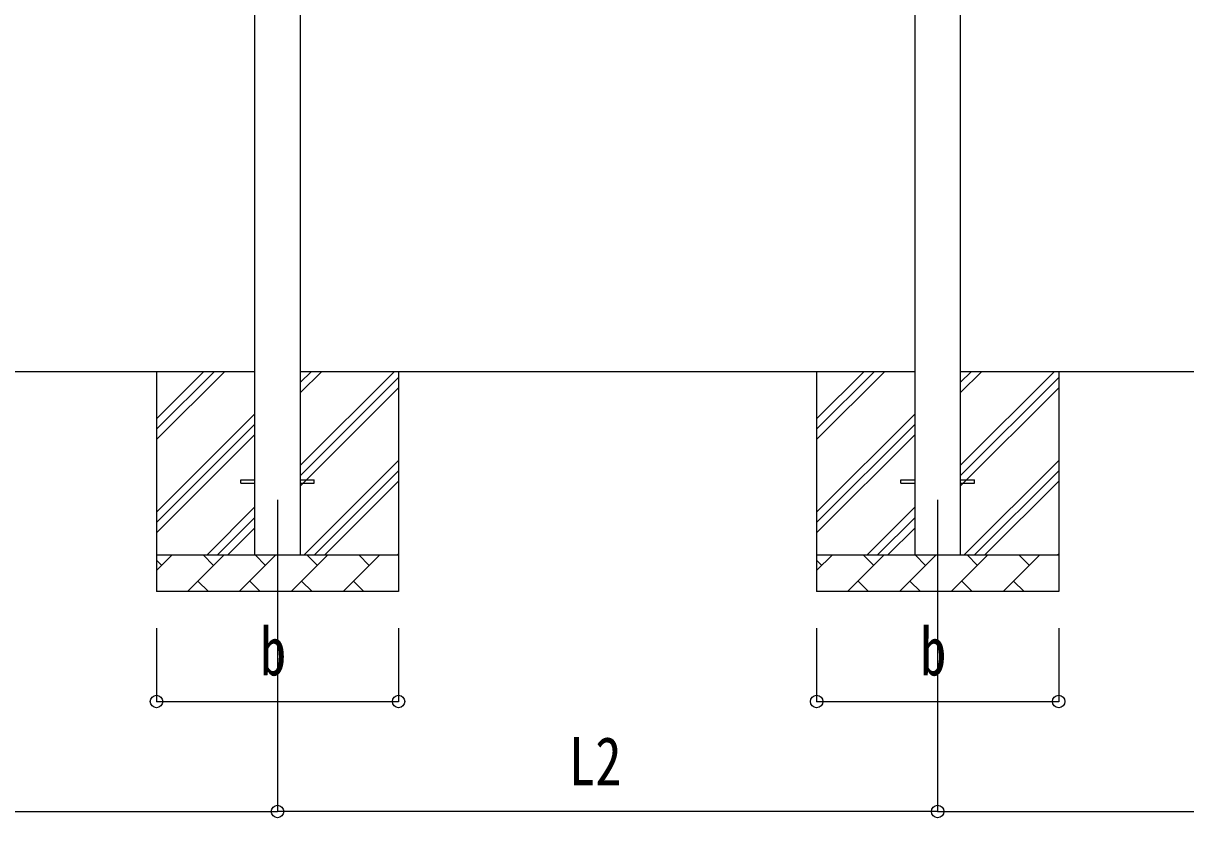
# Model space of a CAD drawing. Units: millimetres, scale not verified. Extents: x -16820 to 16820, y -11880 to 11880.
# Drawn here: x -5753 to -2583, y -6529 to -4361 of the extents above; entities that cross this region are included whole.
import ezdxf
from ezdxf.enums import TextEntityAlignment as Align

# ---------------------------------------------------------------- set-up
doc = ezdxf.new("R2010")
doc.units = ezdxf.units.MM
doc.header["$LTSCALE"] = 50
for name, color, linetype in [('0-3_YKK_12', 2, 'Continuous'), ('0-4_YKK_13', 4, 'Continuous'), ('0-5_YKK_A1', 4, 'Continuous'), ('0-6_YKK_D', 6, 'Continuous')]:
    doc.layers.add(name, color=color, linetype=linetype)
doc.styles.add('ＭＳ ゴシック', font='')
doc.styles.get('ＭＳ ゴシック').set_extended_font_data('MS Gothic')

msp = doc.modelspace()

# ---------------------------------------------------------------- linework, layer by layer
at = {"layer": '0-3_YKK_12'}
for p, q in [((-5059.92, -5662), (-5059.92, -6162)), ((-3259.92, -5662), (-3259.92, -6162))]:
    msp.add_line(p, q, dxfattribs=at)
at = {"layer": '0-4_YKK_13'}
for p, q in [((-5159.92, -5607.5), (-5122.42, -5607.5)), ((-5159.92, -5616.5), (-5159.92, -5607.5)), ((-4997.42, -5607.5), (-4959.92, -5607.5)), ((-4959.92, -5616.5), (-4959.92, -5607.5)), ((-3359.92, -5607.5), (-3322.42, -5607.5)), ((-3359.92, -5616.5), (-3359.92, -5607.5)), ((-3197.42, -5607.5), (-3159.92, -5607.5)), ((-3159.92, -5616.5), (-3159.92, -5607.5)), ((-5159.92, -5616.5), (-5122.42, -5616.5)), ((-4997.42, -5616.5), (-4959.92, -5616.5)), ((-3359.92, -5616.5), (-3322.42, -5616.5)), ((-3197.42, -5616.5), (-3159.92, -5616.5))]:
    msp.add_line(p, q, dxfattribs=at)
at = {"layer": '0-5_YKK_A1'}
for p, q in [((-3322.42, -2963.07), (-3322.42, -5812)), ((-3197.42, -5812), (-3197.42, -2963.07)), ((-5122.42, -2988.79), (-5122.42, -5812)), ((-4997.42, -5812), (-4997.42, -2988.79)), ((-5122.42, -5312), (-6797.42, -5312)), ((-5389.92, -5312), (-5389.92, -5912)), ((-5389.92, -5497.05), (-5204.87, -5312)), ((-5389.92, -5468.77), (-5233.15, -5312)), ((-5389.92, -5440.48), (-5261.44, -5312)), ((-3322.42, -5312), (-4997.42, -5312)), ((-4997.42, -5567.1), (-4742.32, -5312)), ((-4997.42, -5369.11), (-4940.31, -5312)), ((-4997.42, -5340.82), (-4968.6, -5312)), ((-4729.92, -5312), (-4729.92, -5912)), ((-3589.92, -5312), (-3589.92, -5912)), ((-3589.92, -5497.05), (-3404.87, -5312)), ((-3589.92, -5468.77), (-3433.15, -5312)), ((-3589.92, -5440.48), (-3461.44, -5312)), ((-1522.42, -5312), (-3197.42, -5312)), ((-3197.42, -5567.1), (-2942.32, -5312)), ((-3197.42, -5369.11), (-3140.31, -5312)), ((-3197.42, -5340.82), (-3168.6, -5312)), ((-2929.92, -5312), (-2929.92, -5912)), ((-4997.42, -5595.38), (-4729.92, -5327.88)), ((-4997.42, -5623.67), (-4729.92, -5356.17)), ((-3197.42, -5595.38), (-2929.92, -5327.88)), ((-3197.42, -5623.67), (-2929.92, -5356.17)), ((-5389.92, -5695.04), (-5122.42, -5427.54)), ((-3589.92, -5695.04), (-3322.42, -5427.54)), ((-5389.92, -5723.32), (-5122.42, -5455.82)), ((-3589.92, -5723.32), (-3322.42, -5455.82)), ((-5389.92, -5751.61), (-5122.42, -5484.11)), ((-3589.92, -5751.61), (-3322.42, -5484.11)), ((-4987.76, -5812), (-4729.92, -5554.16)), ((-3187.76, -5812), (-2929.92, -5554.16)), ((-4959.48, -5812), (-4729.92, -5582.44)), ((-4931.19, -5812), (-4729.92, -5610.73)), ((-3159.48, -5812), (-2929.92, -5582.44)), ((-3131.19, -5812), (-2929.92, -5610.73)), ((-5252.32, -5812), (-5122.42, -5682.1)), ((-3452.32, -5812), (-3322.42, -5682.1)), ((-5224.04, -5812), (-5122.42, -5710.38)), ((-3424.04, -5812), (-3322.42, -5710.38)), ((-5195.75, -5812), (-5122.42, -5738.67)), ((-3395.75, -5812), (-3322.42, -5738.67)), ((-5389.92, -5812), (-4729.92, -5812)), ((-5389.92, -5854.89), (-5347.03, -5812)), ((-5375.58, -5840.55), (-5389.92, -5826.21)), ((-5305.61, -5912), (-5205.61, -5812)), ((-5234.16, -5840.55), (-5262.71, -5812)), ((-5164.18, -5912), (-5064.18, -5812)), ((-5092.74, -5840.55), (-5121.29, -5812)), ((-5022.76, -5912), (-4922.76, -5812)), ((-4951.32, -5840.55), (-4979.87, -5812)), ((-4881.34, -5912), (-4781.34, -5812)), ((-4809.9, -5840.55), (-4838.45, -5812)), ((-4733.21, -5812), (-4729.92, -5808.72)), ((-3589.92, -5812), (-2929.92, -5812)), ((-3589.92, -5854.89), (-3547.03, -5812)), ((-3575.58, -5840.55), (-3589.92, -5826.21)), ((-3505.61, -5912), (-3405.61, -5812)), ((-3434.16, -5840.55), (-3462.71, -5812)), ((-3364.18, -5912), (-3264.18, -5812)), ((-3292.74, -5840.55), (-3321.29, -5812)), ((-3222.76, -5912), (-3122.76, -5812)), ((-3151.32, -5840.55), (-3179.87, -5812)), ((-3081.34, -5912), (-2981.34, -5812)), ((-3009.9, -5840.55), (-3038.45, -5812)), ((-2933.21, -5812), (-2929.92, -5808.72)), ((-5277.05, -5883.45), (-5248.5, -5912)), ((-5135.63, -5883.45), (-5107.08, -5912)), ((-4994.21, -5883.45), (-4965.66, -5912)), ((-4852.79, -5883.45), (-4824.24, -5912)), ((-3477.05, -5883.45), (-3448.5, -5912)), ((-3335.63, -5883.45), (-3307.08, -5912)), ((-3194.21, -5883.45), (-3165.66, -5912)), ((-3052.79, -5883.45), (-3024.24, -5912)), ((-4729.92, -5912), (-5389.92, -5912)), ((-2929.92, -5912), (-3589.92, -5912))]:
    msp.add_line(p, q, dxfattribs=at)
at = {"layer": '0-6_YKK_D'}
for p, q in [((-5389.92, -6012), (-5389.92, -6213)), ((-5059.92, -6012), (-5059.92, -6513)), ((-5059.92, -6012), (-5059.92, -6513)), ((-4729.92, -6012), (-4729.92, -6213)), ((-3589.92, -6012), (-3589.92, -6213)), ((-3259.92, -6012), (-3259.92, -6513)), ((-3259.92, -6012), (-3259.92, -6513)), ((-2929.92, -6012), (-2929.92, -6213)), ((-5389.92, -6212), (-4729.92, -6212)), ((-3589.92, -6212), (-2929.92, -6212)), ((-6859.92, -6512), (-5059.92, -6512)), ((-3259.92, -6512), (-5059.92, -6512)), ((-3259.92, -6512), (-1459.92, -6512))]:
    msp.add_line(p, q, dxfattribs=at)
for centre in [(-5389.92, -6212), (-4729.92, -6212), (-3589.92, -6212), (-2929.92, -6212), (-5059.92, -6512), (-5059.92, -6512), (-3259.92, -6512), (-3259.92, -6512)]:
    msp.add_circle(centre, 17, dxfattribs=at)

# ---------------------------------------------------------------- texts
at = {"layer": '0-6_YKK_D', "style": 'ＭＳ ゴシック', "width": 0.8}
for s, p in [('b', (-5107.92, -6180)), ('b', (-3307.92, -6180)), ('L2', (-4265.52, -6480))]:
    msp.add_text(s, height=132, dxfattribs=at).set_placement(p, align=Align.BOTTOM_LEFT)

doc.saveas('drawing.dxf')
